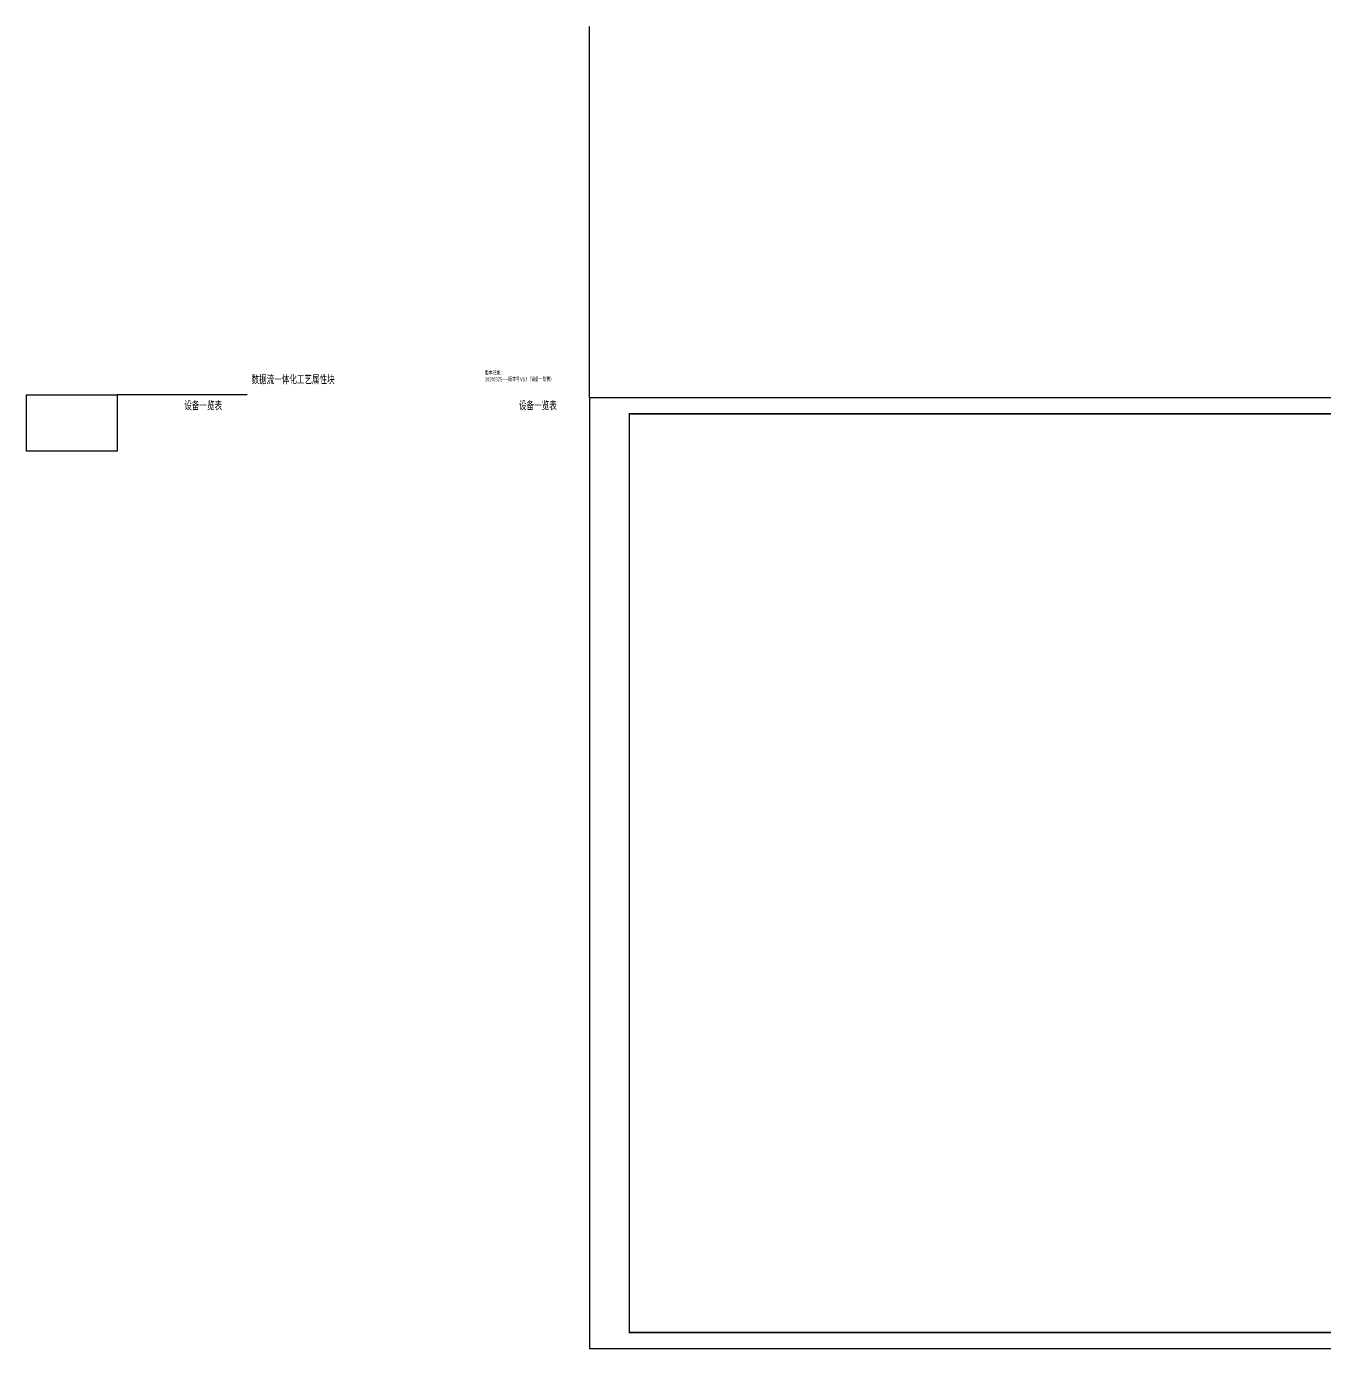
# Model space of a CAD drawing. Header units: millimetres. Extents: x -13522 to 160130, y -106845 to 23204.
# Drawn here: x -13522 to 67605, y -59400 to 23204 of the extents above; entities that cross this region are included whole.
import ezdxf

# ---------------------------------------------------------------- set-up
doc = ezdxf.new("R2010")
doc.units = ezdxf.units.MM
doc.layers.add('0DataFlow-NsText', color=2, linetype='Continuous')
doc.layers.add('0DataFlow-NsTitanTitle', color=8, linetype='Continuous')
doc.styles.add('DataFlow', font='tssdeng.shx', dxfattribs={"width": 0.7, "bigfont": 'hztxt.shx'})

# ---------------------------------------------------------------- blocks, each defined once
blk = doc.blocks.new('NsCAH-DrawFrame')
blk.add_lwpolyline([(-83100, -1000), (1000, -1000), (1000, 58400), (-83100, 58400)], close=True)
at = {"const_width": 90}
blk.add_lwpolyline([(-80600, 0), (0, 0), (0, 57400), (-80600, 57400)], close=True, dxfattribs=at)

msp = doc.modelspace()

# ---------------------------------------------------------------- linework, layer by layer
for p, q in [((21661, 0), (21661, 23204)), ((264, 180), (-7860, 180))]:
    msp.add_line(p, q)
at = {"layer": '0DataFlow-NsText', "ltscale": 0.1}
msp.add_lwpolyline([(-13522, 180), (-7860, 180), (-7860, -3329), (-13522, -3329)], close=True, dxfattribs=at)

# ---------------------------------------------------------------- block references
at = {"layer": '0DataFlow-NsTitanTitle'}
msp.add_blockref('NsCAH-DrawFrame', (104761, -58400), dxfattribs=at)

# ---------------------------------------------------------------- texts
at = {"layer": '0DataFlow-NsText', "color": 3, "style": 'DataFlow', "width": 0.7}
for s, height, p in [('版本记录：', 250, (15134, 1427)), ('数据流一体化工艺属性块', 500, (545, 857)), ('20210325——版本号V0.1（设备一览表）', 250, (15134, 1027))]:
    msp.add_text(s, height=height, dxfattribs=at).set_placement(p)
at = {"layer": '0DataFlow-NsText', "style": 'DataFlow', "width": 0.7}
for p in [(-3656, -768), (17259, -768)]:
    msp.add_text('设备一览表', height=500, dxfattribs=at).set_placement(p)

doc.saveas('drawing.dxf')
